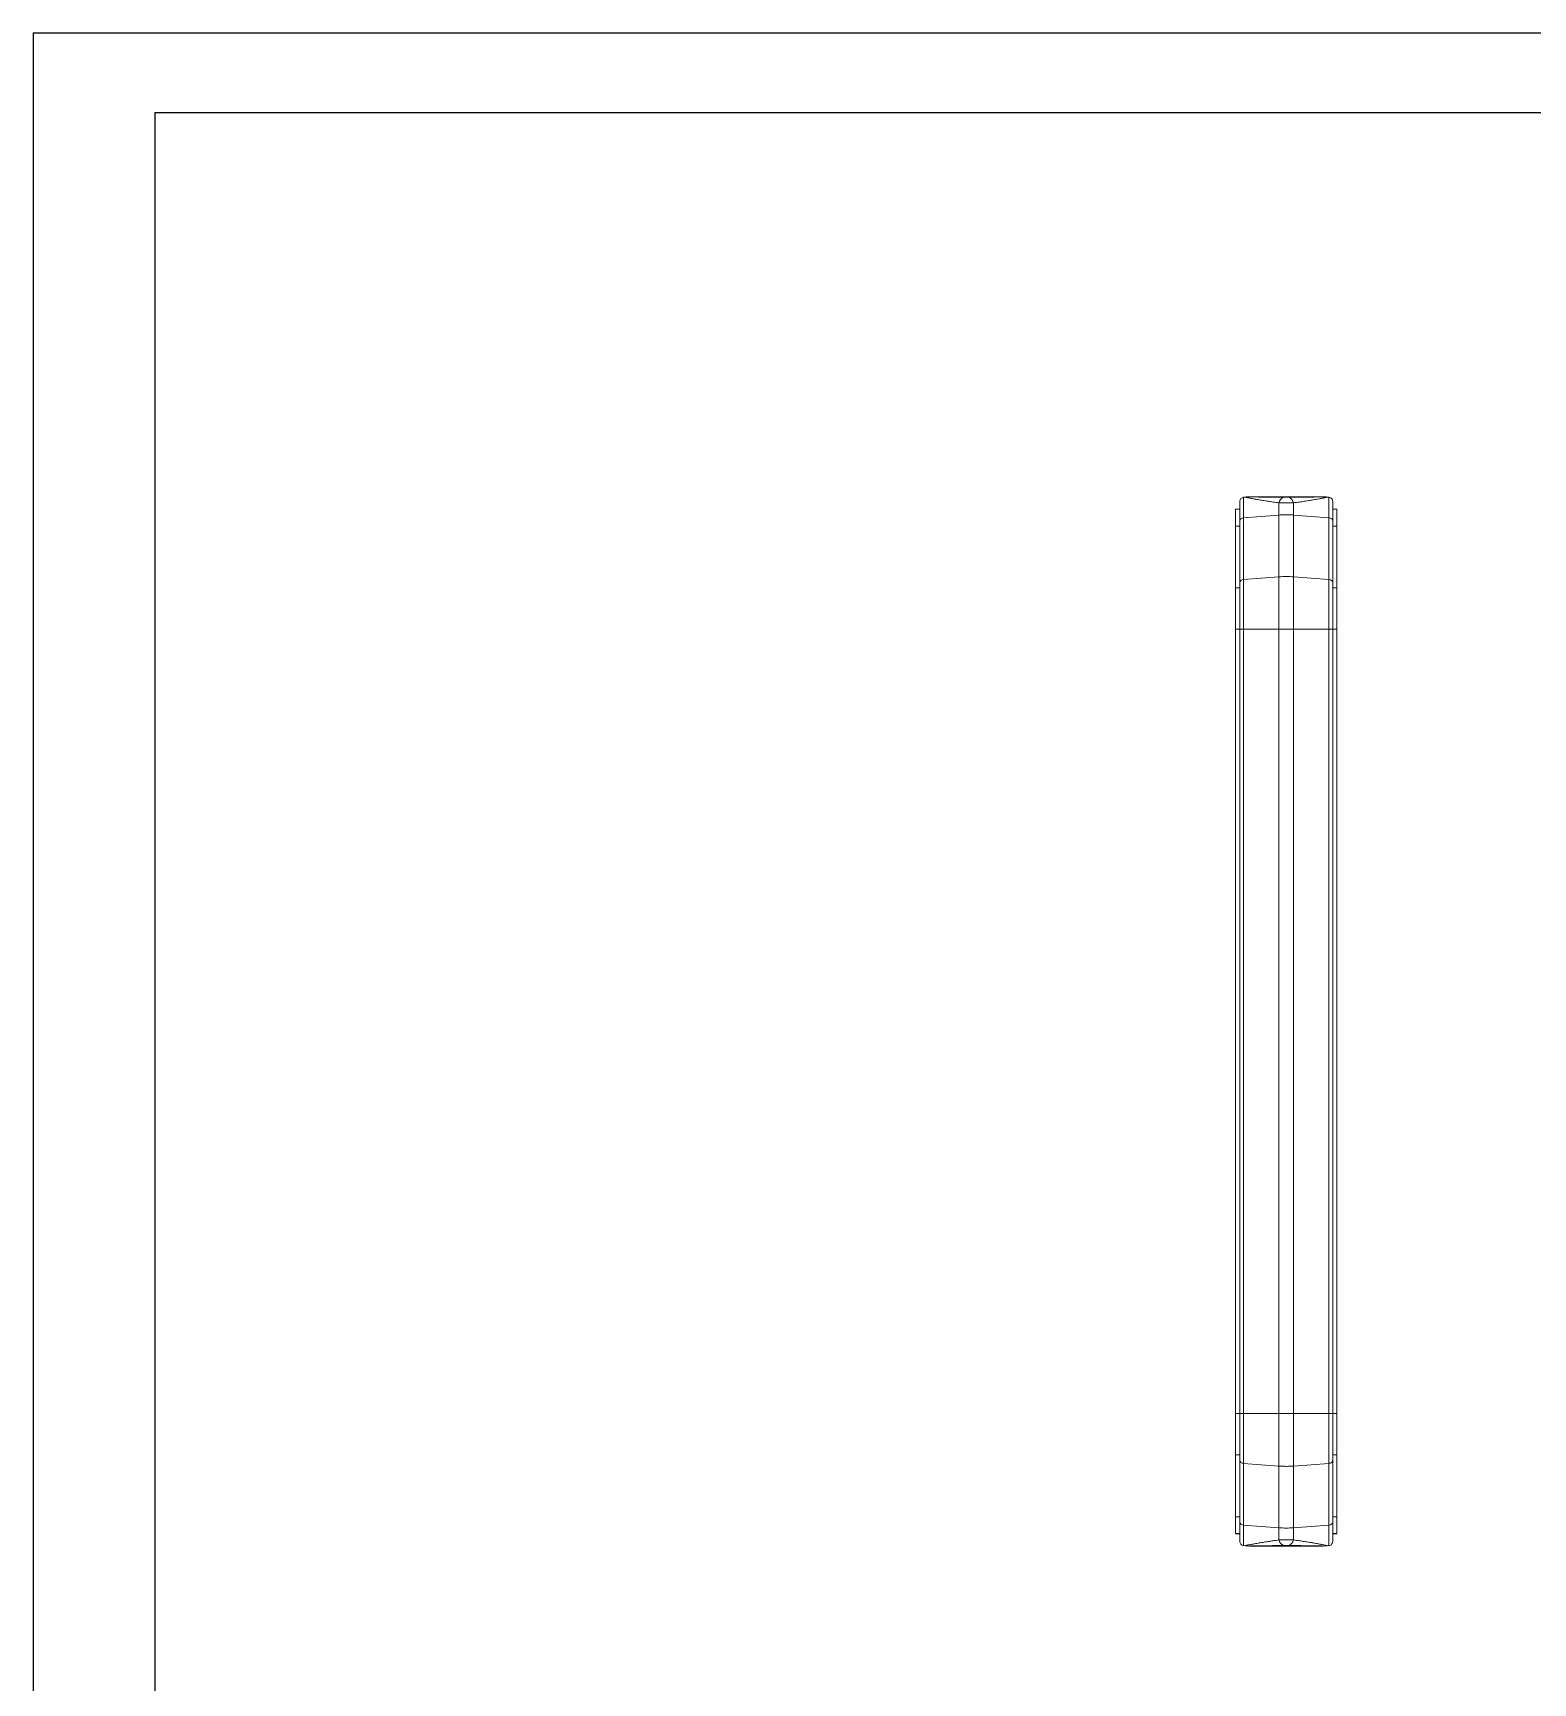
# Model space of a CAD drawing. Header units: inches. Extents: x 1153 to 4140, y 573 to 968.
# Drawn here: x 2670.2 to 2759, y 672.7 to 770.5 of the extents above; entities that cross this region are included whole.
import ezdxf

# ---------------------------------------------------------------- set-up
doc = ezdxf.new("R2010")
doc.units = ezdxf.units.IN

msp = doc.modelspace()

# ---------------------------------------------------------------- linework, layer by layer
for p, q in [((2670.154, 770.48), (2949.508, 770.48)), ((2670.154, 770.48), (2670.154, 572.957)), ((2677.383, 765.777), (2944.805, 765.777)), ((2677.383, 765.777), (2677.383, 577.66))]:
    msp.add_line(p, q)
at = {"color": 7, "linetype": 'Continuous', "lineweight": 15}
for p, q in [((2742.018, 742.974), (2741.898, 742.961)), ((2742.298, 742.989), (2746.552, 742.989)), ((2746.832, 742.974), (2746.952, 742.961)), ((2741.425, 742.255), (2741.675, 742.255)), ((2741.425, 742.251), (2741.675, 742.251)), ((2741.675, 737.91), (2741.675, 741.568)), ((2741.898, 741.744), (2743.992, 741.905)), ((2741.898, 738.085), (2741.898, 741.744)), ((2743.992, 738.247), (2743.992, 741.905)), ((2744.859, 738.247), (2744.859, 741.905)), ((2744.859, 741.905), (2746.952, 741.744)), ((2746.952, 741.744), (2746.952, 738.085)), ((2747.175, 742.255), (2747.425, 742.255)), ((2747.425, 742.251), (2747.175, 742.251)), ((2747.175, 737.91), (2747.175, 741.568)), ((2741.425, 741.249), (2741.675, 741.249)), ((2741.425, 737.59), (2741.425, 741.249)), ((2747.425, 741.249), (2747.175, 741.249)), ((2747.425, 741.249), (2747.425, 737.59)), ((2741.425, 737.59), (2741.675, 737.59)), ((2741.898, 738.085), (2743.992, 738.247)), ((2746.952, 738.085), (2744.859, 738.247)), ((2747.425, 737.59), (2747.175, 737.59)), ((2741.425, 735.135), (2741.675, 735.135)), ((2741.425, 688.649), (2741.425, 735.135)), ((2741.675, 688.649), (2741.675, 735.134)), ((2741.898, 735.134), (2743.992, 735.134)), ((2741.898, 688.649), (2741.898, 735.134)), ((2743.992, 688.649), (2743.992, 735.134)), ((2744.859, 688.649), (2744.859, 735.134)), ((2744.859, 735.134), (2746.952, 735.134)), ((2746.952, 735.134), (2746.952, 688.649)), ((2747.175, 735.135), (2747.425, 735.135)), ((2747.175, 688.649), (2747.175, 735.134)), ((2747.425, 735.135), (2747.425, 688.649)), ((2741.675, 688.649), (2741.425, 688.649)), ((2741.898, 688.649), (2743.992, 688.649)), ((2746.952, 688.649), (2744.859, 688.649)), ((2747.425, 688.649), (2747.175, 688.649)), ((2741.425, 686.194), (2741.675, 686.194)), ((2741.425, 682.535), (2741.425, 686.194)), ((2741.675, 682.215), (2741.675, 685.874)), ((2741.898, 685.698), (2743.992, 685.536)), ((2741.898, 682.04), (2741.898, 685.698)), ((2744.859, 685.536), (2746.952, 685.698)), ((2746.952, 685.698), (2746.952, 682.04)), ((2747.425, 686.194), (2747.175, 686.194)), ((2747.175, 682.215), (2747.175, 685.874)), ((2747.425, 686.194), (2747.425, 682.535)), ((2743.992, 681.878), (2743.992, 685.536)), ((2744.859, 681.878), (2744.859, 685.536)), ((2741.425, 682.535), (2741.675, 682.535)), ((2741.898, 682.04), (2743.992, 681.878)), ((2746.952, 682.04), (2744.859, 681.878)), ((2747.425, 682.535), (2747.175, 682.535)), ((2741.425, 681.532), (2741.675, 681.532)), ((2741.425, 681.528), (2741.675, 681.528)), ((2741.898, 680.822), (2742, 680.811)), ((2742.281, 680.796), (2746.569, 680.796)), ((2746.851, 680.811), (2746.952, 680.822)), ((2747.425, 681.532), (2747.175, 681.532)), ((2747.175, 681.528), (2747.425, 681.528))]:
    msp.add_line(p, q, dxfattribs=at)
for centre, radius, start, end in [((2744.459, 742.523), 0.48, 114.20689, 167.18878), ((2744.391, 742.523), 0.48, 12.8063, 65.78825), ((2744.46, 681.261), 0.479, 192.55876, 245.75333), ((2744.391, 681.261), 0.479, 294.24185, 347.43641)]:
    msp.add_arc(centre, radius, start, end, dxfattribs=at)
for points, knots in [([(2741.675, 742.712), (2741.675, 742.773), (2741.698, 742.834), (2741.78, 742.924), (2741.837, 742.954), (2741.898, 742.961)], [0, 0, 0, 0, 0.5, 0.5, 1, 1, 1, 1]), ([(2741.675, 741.568), (2741.675, 741.602), (2741.675, 741.669), (2741.675, 741.765), (2741.675, 741.858), (2741.675, 741.946), (2741.675, 742.071), (2741.675, 742.222), (2741.675, 742.383), (2741.675, 742.513), (2741.675, 742.602), (2741.675, 742.659), (2741.675, 742.695), (2741.675, 742.706), (2741.675, 742.712)], [0, 0, 0, 0, 0.050274, 0.100447, 0.150588, 0.200766, 0.25105, 0.375452, 0.500037, 0.624474, 0.74903, 0.832672, 0.916224, 1, 1, 1, 1]), ([(2742.018, 742.974), (2742.042, 742.976), (2742.065, 742.979), (2742.088, 742.981), (2742.111, 742.982), (2742.135, 742.984), (2742.158, 742.985), (2742.205, 742.988), (2742.252, 742.989), (2742.298, 742.989)], [0, 0, 0, 0, 0.0001400607, 0.0001400607, 0.0001400607, 0.0002801212, 0.0002801212, 0.0002801212, 0.0005613596, 0.0005613596, 0.0005613596, 0.0005613596]), ([(2743.991, 742.629), (2743.933, 742.638), (2743.819, 742.654), (2743.654, 742.678), (2743.499, 742.701), (2743.292, 742.732), (2743.042, 742.772), (2742.746, 742.821), (2742.48, 742.868), (2742.291, 742.905), (2742.178, 742.929), (2742.113, 742.944), (2742.064, 742.957), (2742.031, 742.967), (2742.022, 742.972), (2742.018, 742.974)], [0, 0, 0, 0, 0.067088, 0.131152, 0.192226, 0.250348, 0.379195, 0.499433, 0.632781, 0.751698, 0.805225, 0.856236, 0.905281, 0.952978, 1, 1, 1, 1]), ([(2744.263, 742.96), (2744.146, 742.961), (2743.911, 742.963), (2743.563, 742.967), (2743.246, 742.97), (2742.962, 742.974), (2742.776, 742.976), (2742.653, 742.978), (2742.569, 742.98), (2742.467, 742.982), (2742.378, 742.984), (2742.331, 742.987), (2742.31, 742.988), (2742.302, 742.989), (2742.298, 742.989)], [0, 0, 0, 0, 0.166295, 0.332669, 0.498899, 0.623513, 0.748176, 0.777152, 0.812285, 0.876674, 0.938596, 0.968995, 0.986622, 1, 1, 1, 1]), ([(2744.859, 742.629), (2744.831, 742.629), (2744.774, 742.63), (2744.688, 742.63), (2744.601, 742.63), (2744.514, 742.631), (2744.406, 742.631), (2744.28, 742.631), (2744.134, 742.63), (2744.039, 742.63), (2743.991, 742.629)], [0, 0, 0, 0, 0.099097, 0.198458, 0.298205, 0.398464, 0.499358, 0.666878, 0.833562, 1, 1, 1, 1]), ([(2746.552, 742.989), (2746.55, 742.989), (2746.544, 742.988), (2746.534, 742.988), (2746.521, 742.987), (2746.503, 742.986), (2746.476, 742.985), (2746.431, 742.983), (2746.359, 742.982), (2746.259, 742.979), (2746.138, 742.977), (2746.014, 742.975), (2745.888, 742.974), (2745.761, 742.972), (2745.505, 742.969), (2745.182, 742.966), (2744.832, 742.963), (2744.657, 742.961), (2744.588, 742.96)], [0, 0, 0, 0, 0.010596, 0.02112, 0.031638, 0.041408, 0.063083, 0.089027, 0.125937, 0.18818, 0.250655, 0.313205, 0.375841, 0.438207, 0.500578, 0.750232, 0.902217, 1, 1, 1, 1]), ([(2746.832, 742.974), (2746.83, 742.973), (2746.827, 742.97), (2746.815, 742.966), (2746.798, 742.96), (2746.776, 742.954), (2746.749, 742.947), (2746.717, 742.939), (2746.68, 742.931), (2746.638, 742.922), (2746.544, 742.902), (2746.37, 742.868), (2746.102, 742.821), (2745.806, 742.771), (2745.507, 742.723), (2745.188, 742.676), (2744.973, 742.645), (2744.859, 742.629)], [0, 0, 0, 0, 0.026083, 0.052283, 0.07872, 0.105512, 0.132769, 0.1606, 0.189102, 0.21837, 0.248488, 0.368009, 0.501972, 0.622483, 0.75091, 0.869094, 1, 1, 1, 1]), ([(2746.832, 742.974), (2746.809, 742.976), (2746.786, 742.979), (2746.763, 742.981), (2746.739, 742.982), (2746.716, 742.984), (2746.693, 742.985), (2746.646, 742.988), (2746.599, 742.989), (2746.552, 742.989)], [0, 0, 0, 0, 0.000140041, 0.000140041, 0.000140041, 0.0002800818, 0.0002800818, 0.0002800818, 0.0005612808, 0.0005612808, 0.0005612808, 0.0005612808]), ([(2746.952, 742.961), (2747.014, 742.954), (2747.071, 742.925), (2747.152, 742.834), (2747.175, 742.773), (2747.175, 742.712)], [0, 0, 0, 0, 0.5, 0.5, 1, 1, 1, 1]), ([(2747.175, 741.568), (2747.175, 741.594), (2747.175, 741.657), (2747.175, 741.763), (2747.175, 741.893), (2747.175, 742.058), (2747.175, 742.227), (2747.175, 742.382), (2747.175, 742.51), (2747.175, 742.607), (2747.175, 742.669), (2747.175, 742.7), (2747.175, 742.708), (2747.175, 742.712)], [0, 0, 0, 0, 0.038938, 0.09377, 0.164473, 0.251043, 0.385483, 0.500039, 0.613634, 0.749037, 0.859714, 0.943407, 1, 1, 1, 1]), ([(2741.425, 741.249), (2741.425, 741.392), (2741.425, 741.521), (2741.425, 741.753), (2741.425, 741.852), (2741.425, 742.021), (2741.425, 742.09), (2741.425, 742.197), (2741.425, 742.233), (2741.425, 742.251)], [0, 0, 0, 0, 0.25, 0.25, 0.5, 0.5, 0.75, 0.75, 1, 1, 1, 1]), ([(2741.898, 741.744), (2741.871, 741.741), (2741.842, 741.736), (2741.786, 741.716), (2741.761, 741.703), (2741.718, 741.669), (2741.701, 741.65), (2741.68, 741.609), (2741.675, 741.588), (2741.675, 741.568)], [0, 0, 0, 0, 0.25, 0.25, 0.5, 0.5, 0.75, 0.75, 1, 1, 1, 1]), ([(2743.992, 741.905), (2744.041, 741.908), (2744.135, 741.915), (2744.272, 741.92), (2744.397, 741.922), (2744.512, 741.922), (2744.615, 741.919), (2744.706, 741.915), (2744.787, 741.911), (2744.836, 741.907), (2744.859, 741.905)], [0, 0, 0, 0, 0.170365, 0.327768, 0.472211, 0.603693, 0.722213, 0.82777, 0.920366, 1, 1, 1, 1]), ([(2747.175, 741.568), (2747.175, 741.588), (2747.171, 741.609), (2747.149, 741.65), (2747.133, 741.669), (2747.09, 741.703), (2747.064, 741.716), (2747.009, 741.736), (2746.98, 741.741), (2746.952, 741.744)], [0, 0, 0, 0, 0.25, 0.25, 0.5, 0.5, 0.75, 0.75, 1, 1, 1, 1]), ([(2747.425, 742.251), (2747.425, 742.233), (2747.425, 742.197), (2747.425, 742.09), (2747.425, 742.021), (2747.425, 741.852), (2747.425, 741.753), (2747.425, 741.521), (2747.425, 741.392), (2747.425, 741.249)], [0, 0, 0, 0, 0.25, 0.25, 0.5, 0.5, 0.75, 0.75, 1, 1, 1, 1]), ([(2741.425, 735.135), (2741.425, 735.364), (2741.425, 735.59), (2741.425, 736.038), (2741.425, 736.255), (2741.425, 736.567), (2741.425, 736.67), (2741.425, 736.87), (2741.425, 736.968), (2741.425, 737.252), (2741.425, 737.428), (2741.425, 737.59)], [0, 0, 0, 0, 0.25, 0.25, 0.5, 0.5, 0.625, 0.625, 0.75, 0.75, 1, 1, 1, 1]), ([(2741.898, 738.085), (2741.838, 738.081), (2741.78, 738.06), (2741.699, 737.996), (2741.675, 737.953), (2741.675, 737.91)], [0, 0, 0, 0, 0.5, 0.5, 1, 1, 1, 1]), ([(2741.675, 735.134), (2741.675, 735.177), (2741.675, 735.263), (2741.675, 735.392), (2741.675, 735.52), (2741.675, 735.648), (2741.675, 735.776), (2741.675, 735.987), (2741.675, 736.277), (2741.675, 736.639), (2741.675, 736.987), (2741.675, 737.28), (2741.675, 737.524), (2741.675, 737.724), (2741.675, 737.848), (2741.675, 737.91)], [0, 0, 0, 0, 0.041855, 0.083639, 0.125398, 0.167177, 0.209024, 0.250983, 0.375409, 0.500038, 0.624573, 0.749085, 0.832828, 0.916344, 1, 1, 1, 1]), ([(2744.859, 738.247), (2744.859, 738.214), (2744.859, 738.146), (2744.859, 738.036), (2744.859, 737.915), (2744.859, 737.782), (2744.859, 737.636), (2744.859, 737.478), (2744.859, 737.306), (2744.859, 737.121), (2744.859, 736.921), (2744.859, 736.708), (2744.859, 736.48), (2744.859, 736.237), (2744.859, 735.981), (2744.859, 735.71), (2744.859, 735.427), (2744.859, 735.233), (2744.859, 735.134)], [0, 0, 0, 0, 0.0399565, 0.0828947, 0.1288104, 0.1777017, 0.2295693, 0.2844166, 0.3422494, 0.4030762, 0.4669083, 0.5337603, 0.6036516, 0.6766077, 0.752663, 0.8318652, 0.9142802, 1, 1, 1, 1]), ([(2747.175, 737.91), (2747.175, 737.953), (2747.152, 737.996), (2747.071, 738.06), (2747.013, 738.081), (2746.952, 738.085)], [0, 0, 0, 0, 0.5, 0.5, 1, 1, 1, 1]), ([(2747.175, 735.134), (2747.175, 735.175), (2747.175, 735.263), (2747.175, 735.401), (2747.175, 735.556), (2747.175, 735.725), (2747.175, 736), (2747.175, 736.308), (2747.175, 736.633), (2747.175, 736.883), (2747.175, 737.117), (2747.175, 737.336), (2747.175, 737.542), (2747.175, 737.734), (2747.175, 737.851), (2747.175, 737.91)], [0, 0, 0, 0, 0.039861, 0.084896, 0.135095, 0.190452, 0.25097, 0.406814, 0.500002, 0.587963, 0.674025, 0.758224, 0.840596, 0.921175, 1, 1, 1, 1]), ([(2747.425, 737.59), (2747.425, 737.428), (2747.425, 737.252), (2747.425, 736.871), (2747.425, 736.672), (2747.425, 736.359), (2747.425, 736.253), (2747.425, 736.035), (2747.425, 735.924), (2747.425, 735.59), (2747.425, 735.364), (2747.425, 735.135)], [0, 0, 0, 0, 0.25, 0.25, 0.5, 0.5, 0.625, 0.625, 0.75, 0.75, 1, 1, 1, 1]), ([(2741.898, 735.134), (2741.871, 735.134), (2741.842, 735.134), (2741.786, 735.134), (2741.761, 735.134), (2741.718, 735.134), (2741.701, 735.134), (2741.68, 735.134), (2741.675, 735.134), (2741.675, 735.134)], [0, 0, 0, 0, 0.25, 0.25, 0.5, 0.5, 0.75, 0.75, 1, 1, 1, 1]), ([(2743.992, 735.134), (2744.04, 735.134), (2744.134, 735.134), (2744.27, 735.134), (2744.395, 735.134), (2744.51, 735.134), (2744.613, 735.134), (2744.705, 735.134), (2744.786, 735.134), (2744.836, 735.134), (2744.859, 735.134)], [0, 0, 0, 0, 0.16906, 0.325695, 0.469778, 0.601224, 0.719983, 0.826032, 0.919367, 1, 1, 1, 1]), ([(2747.175, 735.134), (2747.175, 735.134), (2747.171, 735.134), (2747.149, 735.134), (2747.133, 735.134), (2747.09, 735.134), (2747.064, 735.134), (2747.009, 735.134), (2746.98, 735.134), (2746.952, 735.134)], [0, 0, 0, 0, 0.25, 0.25, 0.5, 0.5, 0.75, 0.75, 1, 1, 1, 1]), ([(2741.425, 686.194), (2741.425, 686.355), (2741.425, 686.532), (2741.425, 686.912), (2741.425, 687.112), (2741.425, 687.425), (2741.425, 687.531), (2741.425, 687.748), (2741.425, 687.86), (2741.425, 688.194), (2741.425, 688.42), (2741.425, 688.649)], [0, 0, 0, 0, 0.25, 0.25, 0.5, 0.5, 0.625, 0.625, 0.75, 0.75, 1, 1, 1, 1]), ([(2741.675, 688.649), (2741.675, 688.649), (2741.699, 688.649), (2741.78, 688.649), (2741.838, 688.649), (2741.898, 688.649)], [0, 0, 0, 0, 0.5, 0.5, 1, 1, 1, 1]), ([(2741.675, 685.874), (2741.675, 685.904), (2741.675, 685.966), (2741.675, 686.061), (2741.675, 686.159), (2741.675, 686.26), (2741.675, 686.364), (2741.675, 686.54), (2741.675, 686.797), (2741.675, 687.144), (2741.675, 687.506), (2741.675, 687.838), (2741.675, 688.134), (2741.675, 688.391), (2741.675, 688.563), (2741.675, 688.649)], [0, 0, 0, 0, 0.041857, 0.083642, 0.125402, 0.167181, 0.209028, 0.250986, 0.375416, 0.500044, 0.62458, 0.749088, 0.832832, 0.916346, 1, 1, 1, 1]), ([(2744.859, 688.649), (2744.859, 688.604), (2744.859, 688.51), (2744.859, 688.363), (2744.859, 688.206), (2744.859, 688.039), (2744.859, 687.863), (2744.859, 687.678), (2744.859, 687.484), (2744.859, 687.283), (2744.859, 687.074), (2744.859, 686.86), (2744.859, 686.642), (2744.859, 686.419), (2744.859, 686.195), (2744.859, 685.971), (2744.859, 685.748), (2744.859, 685.608), (2744.859, 685.536)], [0, 0, 0, 0, 0.0394086, 0.0818739, 0.1273908, 0.175957, 0.2275727, 0.2822408, 0.3399667, 0.4007585, 0.4646274, 0.531588, 0.6016594, 0.6748674, 0.7512469, 0.8308461, 0.9137325, 1, 1, 1, 1]), ([(2747.175, 688.649), (2747.175, 688.649), (2747.152, 688.649), (2747.071, 688.649), (2747.013, 688.649), (2746.952, 688.649)], [0, 0, 0, 0, 0.5, 0.5, 1, 1, 1, 1]), ([(2747.175, 685.874), (2747.175, 685.903), (2747.175, 685.965), (2747.175, 686.068), (2747.175, 686.187), (2747.175, 686.322), (2747.175, 686.55), (2747.175, 686.826), (2747.175, 687.141), (2747.175, 687.398), (2747.175, 687.653), (2747.175, 687.906), (2747.175, 688.157), (2747.175, 688.404), (2747.175, 688.568), (2747.175, 688.649)], [0, 0, 0, 0, 0.039855, 0.084887, 0.135085, 0.190445, 0.250968, 0.406776, 0.499999, 0.587946, 0.673999, 0.758196, 0.840571, 0.92116, 1, 1, 1, 1]), ([(2747.425, 688.649), (2747.425, 688.42), (2747.425, 688.194), (2747.425, 687.745), (2747.425, 687.529), (2747.425, 687.216), (2747.425, 687.114), (2747.425, 686.914), (2747.425, 686.815), (2747.425, 686.531), (2747.425, 686.355), (2747.425, 686.194)], [0, 0, 0, 0, 0.25, 0.25, 0.5, 0.5, 0.625, 0.625, 0.75, 0.75, 1, 1, 1, 1]), ([(2741.675, 685.874), (2741.675, 685.854), (2741.68, 685.833), (2741.701, 685.792), (2741.718, 685.773), (2741.761, 685.739), (2741.786, 685.725), (2741.842, 685.706), (2741.871, 685.7), (2741.898, 685.698)], [0, 0, 0, 0, 0.25, 0.25, 0.5, 0.5, 0.75, 0.75, 1, 1, 1, 1]), ([(2747.175, 685.874), (2747.175, 685.854), (2747.171, 685.833), (2747.149, 685.792), (2747.133, 685.773), (2747.09, 685.739), (2747.064, 685.725), (2747.009, 685.706), (2746.98, 685.7), (2746.952, 685.698)], [0, 0, 0, 0, 0.25, 0.25, 0.5, 0.5, 0.75, 0.75, 1, 1, 1, 1]), ([(2743.992, 685.536), (2744.04, 685.533), (2744.134, 685.527), (2744.27, 685.522), (2744.395, 685.52), (2744.509, 685.52), (2744.613, 685.523), (2744.705, 685.527), (2744.786, 685.531), (2744.836, 685.535), (2744.859, 685.536)], [0, 0, 0, 0, 0.168957, 0.325518, 0.469557, 0.600989, 0.719763, 0.825855, 0.919264, 1, 1, 1, 1]), ([(2741.425, 681.532), (2741.425, 681.55), (2741.425, 681.586), (2741.425, 681.693), (2741.425, 681.762), (2741.425, 681.931), (2741.425, 682.031), (2741.425, 682.262), (2741.425, 682.392), (2741.425, 682.535)], [0, 0, 0, 0, 0.25, 0.25, 0.5, 0.5, 0.75, 0.75, 1, 1, 1, 1]), ([(2741.675, 682.215), (2741.675, 682.172), (2741.699, 682.129), (2741.78, 682.065), (2741.838, 682.044), (2741.898, 682.04)], [0, 0, 0, 0, 0.5, 0.5, 1, 1, 1, 1]), ([(2741.675, 681.071), (2741.675, 681.074), (2741.675, 681.08), (2741.675, 681.096), (2741.675, 681.117), (2741.675, 681.143), (2741.675, 681.19), (2741.675, 681.27), (2741.675, 681.401), (2741.675, 681.561), (2741.675, 681.729), (2741.675, 681.895), (2741.675, 682.048), (2741.675, 682.159), (2741.675, 682.215)], [0, 0, 0, 0, 0.049897, 0.099755, 0.149642, 0.199627, 0.249777, 0.374273, 0.498981, 0.623897, 0.748658, 0.832635, 0.916307, 1, 1, 1, 1]), ([(2747.175, 682.215), (2747.175, 682.172), (2747.152, 682.129), (2747.071, 682.065), (2747.013, 682.044), (2746.952, 682.04)], [0, 0, 0, 0, 0.5, 0.5, 1, 1, 1, 1]), ([(2747.175, 681.071), (2747.175, 681.073), (2747.175, 681.081), (2747.175, 681.112), (2747.175, 681.203), (2747.175, 681.359), (2747.175, 681.544), (2747.175, 681.703), (2747.175, 681.87), (2747.175, 682.039), (2747.175, 682.158), (2747.175, 682.215)], [0, 0, 0, 0, 0.0339558, 0.1285191, 0.2834595, 0.4988723, 0.6132913, 0.7206004, 0.8208189, 0.9139538, 1, 1, 1, 1]), ([(2747.425, 682.535), (2747.425, 682.392), (2747.425, 682.262), (2747.425, 682.031), (2747.425, 681.931), (2747.425, 681.762), (2747.425, 681.693), (2747.425, 681.586), (2747.425, 681.55), (2747.425, 681.532)], [0, 0, 0, 0, 0.25, 0.25, 0.5, 0.5, 0.75, 0.75, 1, 1, 1, 1]), ([(2741.675, 681.071), (2741.675, 681.01), (2741.698, 680.95), (2741.78, 680.859), (2741.837, 680.829), (2741.898, 680.822)], [0, 0, 0, 0, 0.5, 0.5, 1, 1, 1, 1]), ([(2742, 680.811), (2742.002, 680.813), (2742.006, 680.815), (2742.018, 680.82), (2742.035, 680.825), (2742.058, 680.831), (2742.085, 680.838), (2742.118, 680.846), (2742.155, 680.854), (2742.198, 680.864), (2742.292, 680.883), (2742.469, 680.917), (2742.739, 680.965), (2743.038, 681.015), (2743.339, 681.062), (2743.66, 681.11), (2743.877, 681.141), (2743.992, 681.157)], [0, 0, 0, 0, 0.026071, 0.052259, 0.078685, 0.105467, 0.132716, 0.16054, 0.189038, 0.218303, 0.248421, 0.36784, 0.501906, 0.622437, 0.750892, 0.869086, 1, 1, 1, 1]), ([(2742, 680.811), (2742.023, 680.809), (2742.047, 680.807), (2742.07, 680.805), (2742.093, 680.803), (2742.117, 680.801), (2742.14, 680.8), (2742.187, 680.797), (2742.234, 680.796), (2742.281, 680.796)], [0, 0, 0, 0, 0.0001406774, 0.0001406774, 0.0001406774, 0.0002813544, 0.0002813544, 0.0002813544, 0.0005638349, 0.0005638349, 0.0005638349, 0.0005638349]), ([(2742.281, 680.796), (2742.284, 680.796), (2742.29, 680.797), (2742.301, 680.798), (2742.313, 680.798), (2742.332, 680.799), (2742.359, 680.8), (2742.405, 680.802), (2742.478, 680.803), (2742.579, 680.806), (2742.701, 680.808), (2742.826, 680.809), (2742.954, 680.811), (2743.082, 680.813), (2743.34, 680.816), (2743.664, 680.819), (2744.017, 680.822), (2744.194, 680.823), (2744.263, 680.824)], [0, 0, 0, 0, 0.010578, 0.021099, 0.031625, 0.041237, 0.063062, 0.088311, 0.125904, 0.188147, 0.250617, 0.313174, 0.375814, 0.438182, 0.500558, 0.750223, 0.902482, 1, 1, 1, 1]), ([(2743.992, 681.157), (2744.02, 681.157), (2744.077, 681.156), (2744.163, 681.156), (2744.249, 681.156), (2744.337, 681.155), (2744.444, 681.155), (2744.571, 681.156), (2744.716, 681.156), (2744.812, 681.157), (2744.859, 681.157)], [0, 0, 0, 0, 0.099049, 0.198388, 0.298137, 0.39842, 0.499361, 0.666946, 0.833632, 1, 1, 1, 1]), ([(2744.588, 680.824), (2744.706, 680.823), (2744.942, 680.821), (2745.293, 680.818), (2745.612, 680.815), (2745.898, 680.811), (2746.085, 680.809), (2746.21, 680.807), (2746.294, 680.805), (2746.397, 680.803), (2746.487, 680.801), (2746.535, 680.799), (2746.557, 680.797), (2746.565, 680.797), (2746.569, 680.796)], [0, 0, 0, 0, 0.166321, 0.332717, 0.498975, 0.623637, 0.748319, 0.777193, 0.812381, 0.876706, 0.938641, 0.969044, 0.984671, 1, 1, 1, 1]), ([(2744.859, 681.157), (2744.918, 681.149), (2745.033, 681.132), (2745.199, 681.108), (2745.355, 681.085), (2745.564, 681.054), (2745.816, 681.014), (2746.114, 680.965), (2746.383, 680.917), (2746.573, 680.88), (2746.688, 680.856), (2746.754, 680.841), (2746.804, 680.828), (2746.838, 680.818), (2746.846, 680.814), (2746.851, 680.811)], [0, 0, 0, 0, 0.06708, 0.131134, 0.192195, 0.250303, 0.379143, 0.499386, 0.632819, 0.751825, 0.80539, 0.856408, 0.905427, 0.953066, 1, 1, 1, 1]), ([(2746.569, 680.796), (2746.616, 680.796), (2746.663, 680.797), (2746.71, 680.8), (2746.733, 680.801), (2746.757, 680.803), (2746.78, 680.805), (2746.804, 680.807), (2746.827, 680.809), (2746.851, 680.811)], [0, 0, 0, 0, 0.0002814934, 0.0002814934, 0.0002814934, 0.0004225748, 0.0004225748, 0.0004225748, 0.000563766, 0.000563766, 0.000563766, 0.000563766]), ([(2746.952, 680.822), (2747.014, 680.829), (2747.071, 680.859), (2747.152, 680.95), (2747.175, 681.01), (2747.175, 681.071)], [0, 0, 0, 0, 0.5, 0.5, 1, 1, 1, 1])]:
    msp.add_open_spline(points, degree=3, knots=knots, dxfattribs=at)
for points in [[(2741.898, 742.961), (2741.898, 742.909), (2741.898, 742.469), (2741.898, 741.744)], [(2743.992, 741.905), (2743.992, 742.191), (2743.992, 742.434), (2743.991, 742.629)], [(2744.263, 742.96), (2744.37, 742.96), (2744.481, 742.96), (2744.588, 742.96)], [(2744.859, 742.629), (2744.859, 742.434), (2744.859, 742.191), (2744.859, 741.905)], [(2746.952, 741.744), (2746.952, 742.469), (2746.952, 742.909), (2746.952, 742.961)], [(2741.898, 738.085), (2741.898, 737.302), (2741.898, 736.232), (2741.898, 735.134)], [(2744.859, 738.247), (2744.571, 738.269), (2744.28, 738.269), (2743.992, 738.247)], [(2743.992, 738.247), (2743.992, 737.428), (2743.992, 736.295), (2743.992, 735.134)], [(2746.952, 735.134), (2746.952, 736.232), (2746.952, 737.302), (2746.952, 738.085)], [(2741.898, 688.649), (2741.898, 687.541), (2741.898, 686.474), (2741.898, 685.698)], [(2743.992, 688.649), (2743.992, 687.489), (2743.992, 686.356), (2743.992, 685.536)], [(2744.859, 688.649), (2744.571, 688.649), (2744.28, 688.649), (2743.992, 688.649)], [(2746.952, 685.698), (2746.952, 686.473), (2746.952, 687.544), (2746.952, 688.649)], [(2741.898, 682.04), (2741.898, 681.308), (2741.898, 680.874), (2741.898, 680.822)], [(2744.859, 681.878), (2744.571, 681.856), (2744.28, 681.856), (2743.992, 681.878)], [(2743.992, 681.157), (2743.992, 681.352), (2743.992, 681.594), (2743.992, 681.878)], [(2744.859, 681.878), (2744.859, 681.594), (2744.859, 681.352), (2744.859, 681.157)], [(2746.952, 680.822), (2746.952, 680.874), (2746.952, 681.311), (2746.952, 682.04)], [(2744.588, 680.824), (2744.48, 680.825), (2744.369, 680.825), (2744.263, 680.824)]]:
    msp.add_open_spline(points, degree=3, dxfattribs=at)

doc.saveas('drawing.dxf')
